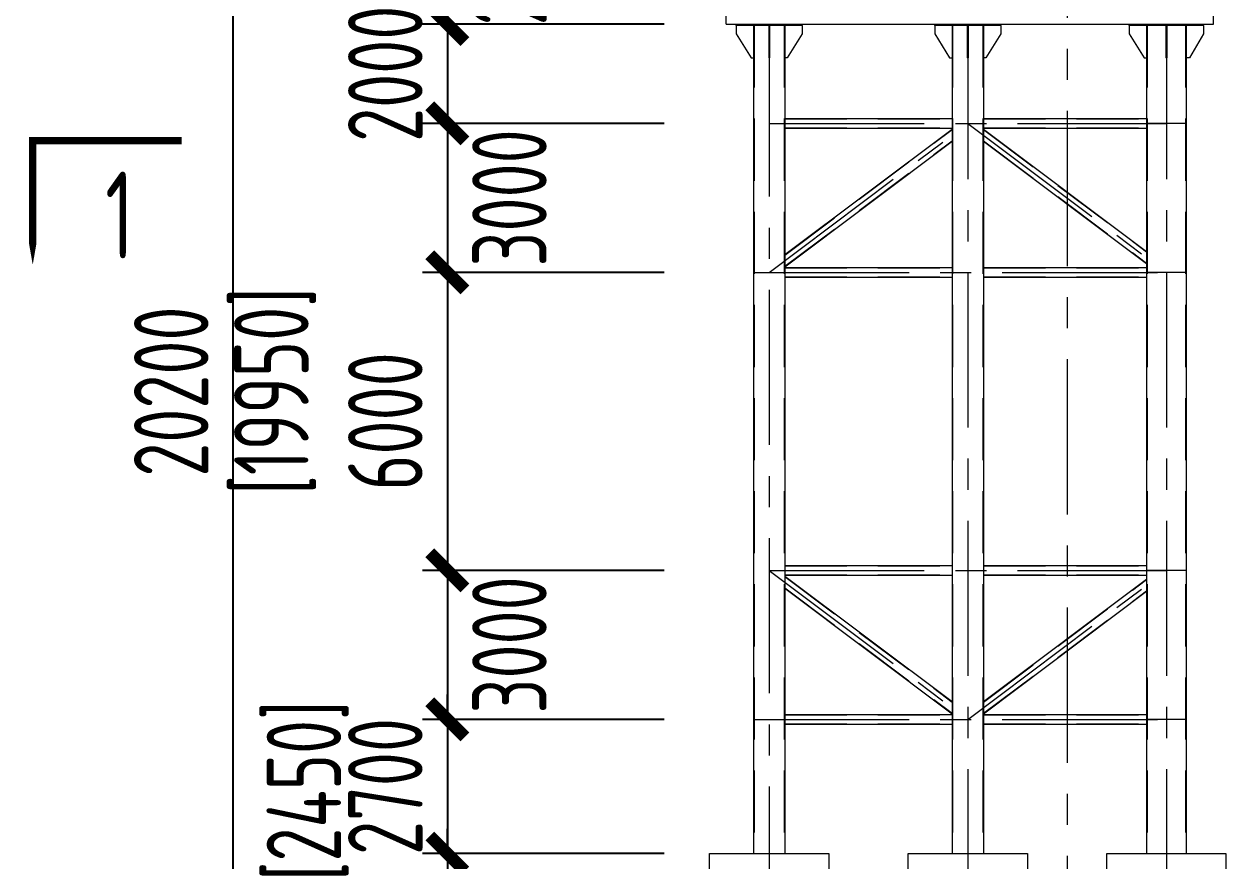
# Model space of a CAD drawing. Extents: x -2876908 to 633791, y -1383861 to 872234.
# Drawn here: x -1549773 to -1525566, y -528327 to -511477 of the extents above; entities that cross this region are included whole.
import ezdxf
from ezdxf.enums import TextEntityAlignment as Align

# ---------------------------------------------------------------- set-up
doc = ezdxf.new("R2010")
doc.units = 0
doc.header["$LTSCALE"] = 5
doc.header["$MEASUREMENT"] = 0
for name, pattern in [('CENTER', [2, 1.25, -0.25, 0.25, -0.25]), ('DASH', [0.35, 0.25, -0.1]), ('DASHED', [0.75, 0.5, -0.25])]:
    doc.linetypes.add(name, pattern=pattern)
doc.layers.get('0').update_dxf_attribs({"linetype": 'CONTINUOUS', "lineweight": 25})
doc.layers.get('DEFPOINTS').update_dxf_attribs({"color": 35, "linetype": 'CONTINUOUS', "lineweight": 13})
for name, color, linetype, lineweight in [('3中心线', 6, 'CENTER', 18), ('4虚线', 2, 'DASHED', 18), ('5标注', 3, 'CONTINUOUS', 15), ('6文本', 7, 'CONTINUOUS', 15), ('8轮廓线', 4, 'CONTINUOUS', 15), ('DIM', 3, 'CONTINUOUS', 0)]:
    doc.layers.add(name, color=color, linetype=linetype, lineweight=lineweight)
doc.styles.add('TSSD_Dimension', font='tssdeng.shx', dxfattribs={"width": 0.7, "bigfont": 'hztxt.shx'})
doc.styles.add('TSSD_NORM', font='tssdeng.shx', dxfattribs={"width": 0.7, "bigfont": 'hztxt.shx'})
doc.dimstyles.new('TSSD_100_100', dxfattribs={"dimtxt": 300, "dimasz": 100, "dimexe": 100, "dimexo": 250, "dimgap": 100, "dimtad": 1, "dimdec": 0, "dimzin": 0, "dimdsep": 46, "dimtxsty": 'TSSD_Dimension', "dimblk": 'ARCHTICK', "dimblk1": 'ARCHTICK', "dimblk2": 'ARCHTICK', "dimcen": 0, "dimdle": 100, "dimclrt": 7, "dimadec": 0, "dimazin": 0, "dimtfac": 1, "dimtdec": 0, "dimtix": 1, "dimtmove": 2, "dimatfit": 3, "dimfxl": 1, "dimtolj": 1, "dimtzin": 0, "dimarcsym": 0})

# ---------------------------------------------------------------- blocks, each defined once
blk = doc.blocks.new('_ArchTick')
at = {"color": 0, "linetype": 'ByBlock', "const_width": 0.5}
blk.add_lwpolyline([(-0.707, -0.707), (0.707, 0.707)], dxfattribs=at)
blk = doc.blocks.new('*D2395')
at = {"layer": 'DEFPOINTS', "color": 0, "transparency": 16777216}
for p in [(-1535631, -513477), (-1541247, -516477), (-1535631, -516477)]:
    blk.add_point(p, dxfattribs=at)
at = {"layer": 'DIM', "color": 0, "lineweight": -2, "transparency": 16777216}
for p, q in [((-1541247, -512977), (-1541247, -516977)), ((-1536881, -513477), (-1541747, -513477)), ((-1536881, -516477), (-1541747, -516477))]:
    blk.add_line(p, q, dxfattribs=at)
at = {"layer": 'DIM', "color": 0, "lineweight": -2, "transparency": 16777216, "xscale": 500, "yscale": 500, "zscale": 500}
for p, rotation in [((-1541247, -513477), 90), ((-1541247, -516477), 270)]:
    blk.add_blockref('_ArchTick', p, dxfattribs=dict(at, rotation=rotation))
at = {"layer": 'DIM', "color": 7, "transparency": 16777216, "insert": (-1539997, -514977), "char_height": 1500, "attachment_point": 5, "rotation": 90, "style": 'TSSD_Dimension'}
blk.add_mtext('\\A1;3000', dxfattribs=at)
blk = doc.blocks.new('*D2397')
at = {"layer": 'DEFPOINTS', "color": 0, "transparency": 16777216}
for p in [(-1545558, -508777), (-1535631, -508777), (-1535631, -528977)]:
    blk.add_point(p, dxfattribs=at)
at = {"layer": 'DIM', "color": 0, "lineweight": -2, "transparency": 16777216}
for p, q in [((-1545558, -529477), (-1545558, -508277)), ((-1536881, -508777), (-1546058, -508777)), ((-1536881, -528977), (-1546058, -528977))]:
    blk.add_line(p, q, dxfattribs=at)
at = {"layer": 'DIM', "color": 0, "lineweight": -2, "transparency": 16777216, "xscale": 500, "yscale": 500, "zscale": 500}
for p, rotation in [((-1545558, -508777), 90), ((-1545558, -528977), 270)]:
    blk.add_blockref('_ArchTick', p, dxfattribs=dict(at, rotation=rotation))
at = {"layer": 'DIM', "color": 7, "transparency": 16777216, "insert": (-1546808, -518877), "char_height": 1500, "attachment_point": 5, "rotation": 90, "style": 'TSSD_Dimension'}
blk.add_mtext('\\A1;20200', dxfattribs=at)
blk = doc.blocks.new('*D2398')
at = {"layer": 'DEFPOINTS', "color": 0, "transparency": 16777216}
for p in [(-1535631, -508777), (-1541247, -511477), (-1535631, -511477)]:
    blk.add_point(p, dxfattribs=at)
at = {"layer": 'DIM', "color": 0, "lineweight": -2, "transparency": 16777216}
for p, q in [((-1541247, -508277), (-1541247, -511977)), ((-1536881, -508777), (-1541747, -508777)), ((-1536881, -511477), (-1541747, -511477))]:
    blk.add_line(p, q, dxfattribs=at)
at = {"layer": 'DIM', "color": 0, "lineweight": -2, "transparency": 16777216, "xscale": 500, "yscale": 500, "zscale": 500}
for p, rotation in [((-1541247, -508777), 90), ((-1541247, -511477), 270)]:
    blk.add_blockref('_ArchTick', p, dxfattribs=dict(at, rotation=rotation))
at = {"layer": 'DIM', "color": 7, "transparency": 16777216, "insert": (-1539997, -510127), "char_height": 1500, "attachment_point": 5, "rotation": 90, "style": 'TSSD_Dimension'}
blk.add_mtext('\\A1;2700', dxfattribs=at)
blk = doc.blocks.new('*D2399')
at = {"layer": 'DEFPOINTS', "color": 0, "transparency": 16777216}
for p in [(-1535631, -511477), (-1541247, -513477), (-1535631, -513477)]:
    blk.add_point(p, dxfattribs=at)
at = {"layer": 'DIM', "color": 0, "lineweight": -2, "transparency": 16777216}
for p, q in [((-1541247, -511477), (-1541247, -510977)), ((-1536881, -511477), (-1541747, -511477)), ((-1541247, -511477), (-1541247, -513477)), ((-1536881, -513477), (-1541747, -513477)), ((-1541247, -513477), (-1541247, -513977))]:
    blk.add_line(p, q, dxfattribs=at)
at = {"layer": 'DIM', "color": 0, "lineweight": -2, "transparency": 16777216, "xscale": 500, "yscale": 500, "zscale": 500}
for p, rotation in [((-1541247, -511477), 270), ((-1541247, -513477), 90)]:
    blk.add_blockref('_ArchTick', p, dxfattribs=dict(at, rotation=rotation))
at = {"layer": 'DIM', "color": 7, "transparency": 16777216, "insert": (-1542497, -512477), "char_height": 1500, "attachment_point": 5, "rotation": 90, "style": 'TSSD_Dimension'}
blk.add_mtext('\\A1;2000', dxfattribs=at)
blk = doc.blocks.new('*D2400')
at = {"layer": 'DEFPOINTS', "color": 0, "transparency": 16777216}
for p in [(-1535631, -516477), (-1541247, -522477), (-1535631, -522477)]:
    blk.add_point(p, dxfattribs=at)
at = {"layer": 'DIM', "color": 0, "lineweight": -2, "transparency": 16777216}
for p, q in [((-1541247, -515977), (-1541247, -522977)), ((-1536881, -516477), (-1541747, -516477)), ((-1536881, -522477), (-1541747, -522477))]:
    blk.add_line(p, q, dxfattribs=at)
at = {"layer": 'DIM', "color": 0, "lineweight": -2, "transparency": 16777216, "xscale": 500, "yscale": 500, "zscale": 500}
for p, rotation in [((-1541247, -516477), 90), ((-1541247, -522477), 270)]:
    blk.add_blockref('_ArchTick', p, dxfattribs=dict(at, rotation=rotation))
at = {"layer": 'DIM', "color": 7, "transparency": 16777216, "insert": (-1542497, -519477), "char_height": 1500, "attachment_point": 5, "rotation": 90, "style": 'TSSD_Dimension'}
blk.add_mtext('\\A1;6000', dxfattribs=at)
blk = doc.blocks.new('*D2401')
at = {"layer": 'DEFPOINTS', "color": 0, "transparency": 16777216}
for p in [(-1535631, -522477), (-1541247, -525477), (-1535631, -525477)]:
    blk.add_point(p, dxfattribs=at)
at = {"layer": 'DIM', "color": 0, "lineweight": -2, "transparency": 16777216}
for p, q in [((-1541247, -521977), (-1541247, -525977)), ((-1536881, -522477), (-1541747, -522477)), ((-1536881, -525477), (-1541747, -525477))]:
    blk.add_line(p, q, dxfattribs=at)
at = {"layer": 'DIM', "color": 0, "lineweight": -2, "transparency": 16777216, "xscale": 500, "yscale": 500, "zscale": 500}
for p, rotation in [((-1541247, -522477), 90), ((-1541247, -525477), 270)]:
    blk.add_blockref('_ArchTick', p, dxfattribs=dict(at, rotation=rotation))
at = {"layer": 'DIM', "color": 7, "transparency": 16777216, "insert": (-1539997, -523977), "char_height": 1500, "attachment_point": 5, "rotation": 90, "style": 'TSSD_Dimension'}
blk.add_mtext('\\A1;3000', dxfattribs=at)
blk = doc.blocks.new('*D2402')
at = {"layer": 'DEFPOINTS', "color": 0, "transparency": 16777216}
for p in [(-1535631, -525477), (-1541247, -528177), (-1535631, -528177)]:
    blk.add_point(p, dxfattribs=at)
at = {"layer": 'DIM', "color": 0, "lineweight": -2, "transparency": 16777216}
for p, q in [((-1541247, -525477), (-1541247, -524977)), ((-1536881, -525477), (-1541747, -525477)), ((-1541247, -525477), (-1541247, -528177)), ((-1536881, -528177), (-1541747, -528177)), ((-1541247, -528177), (-1541247, -528677))]:
    blk.add_line(p, q, dxfattribs=at)
at = {"layer": 'DIM', "color": 0, "lineweight": -2, "transparency": 16777216, "xscale": 500, "yscale": 500, "zscale": 500}
for p, rotation in [((-1541247, -525477), 270), ((-1541247, -528177), 90)]:
    blk.add_blockref('_ArchTick', p, dxfattribs=dict(at, rotation=rotation))
at = {"layer": 'DIM', "color": 7, "transparency": 16777216, "insert": (-1542497, -526827), "char_height": 1500, "attachment_point": 5, "rotation": 90, "style": 'TSSD_Dimension'}
blk.add_mtext('\\A1;2700', dxfattribs=at)
blk = doc.blocks.new('*D2403')
at = {"layer": 'DEFPOINTS', "color": 0, "transparency": 16777216}
for p in [(-1535631, -528177), (-1541247, -528977), (-1535631, -528977)]:
    blk.add_point(p, dxfattribs=at)
at = {"layer": 'DIM', "color": 0, "lineweight": -2, "transparency": 16777216}
for p, q in [((-1541247, -528177), (-1541247, -527677)), ((-1536881, -528177), (-1541747, -528177)), ((-1541247, -528177), (-1541247, -528977)), ((-1536881, -528977), (-1541747, -528977)), ((-1541247, -528977), (-1541247, -529477))]:
    blk.add_line(p, q, dxfattribs=at)
at = {"layer": 'DIM', "color": 0, "lineweight": -2, "transparency": 16777216, "xscale": 500, "yscale": 500, "zscale": 500}
for p, rotation in [((-1541247, -528177), 270), ((-1541247, -528977), 90)]:
    blk.add_blockref('_ArchTick', p, dxfattribs=dict(at, rotation=rotation))
at = {"layer": 'DIM', "color": 7, "transparency": 16777216, "insert": (-1542497, -530267), "char_height": 1500, "attachment_point": 5, "rotation": 90, "style": 'TSSD_Dimension'}
blk.add_mtext('\\A1;800', dxfattribs=at)

msp = doc.modelspace()

# ---------------------------------------------------------------- linework, layer by layer
at = {"layer": '3中心线', "ltscale": 500}
for p, q in [((-1528765.756, -508226.869), (-1528765.756, -541976.869)), ((-1530765.756, -511476.869), (-1530765.756, -541976.869)), ((-1526765.756, -511476.869), (-1526765.756, -541976.869)), ((-1534765.756, -511826.869), (-1534765.756, -541976.869)), ((-1534765.756, -513476.869), (-1526765.756, -513476.869)), ((-1534765.756, -516476.869), (-1530765.756, -513476.869)), ((-1530765.756, -513476.869), (-1526765.756, -516476.869)), ((-1535070.756, -516476.869), (-1526765.756, -516476.869)), ((-1534765.756, -522476.869), (-1526765.756, -522476.869)), ((-1534765.756, -522476.869), (-1530765.756, -525476.869)), ((-1530765.756, -525476.869), (-1526765.756, -522476.869)), ((-1535070.756, -525476.869), (-1526765.756, -525476.869))]:
    msp.add_line(p, q, dxfattribs=at)
at = {"layer": '4虚线', "ltscale": 500}
for p, q in [((-1535070.756, -511506.869), (-1535070.756, -528176.869)), ((-1534460.756, -511506.869), (-1534460.756, -528176.869)), ((-1531070.756, -511506.869), (-1531070.756, -528176.869)), ((-1530460.756, -511506.869), (-1530460.756, -528176.869)), ((-1527153.756, -511506.869), (-1527153.756, -528176.869)), ((-1526377.756, -511506.869), (-1526377.756, -528176.869)), ((-1534450.756, -513385.869), (-1531080.756, -513385.869)), ((-1530450.756, -513385.869), (-1527165.756, -513385.869)), ((-1534450.756, -513567.869), (-1531080.756, -513567.869)), ((-1534450.756, -516126.869), (-1531080.756, -513599.369)), ((-1530450.756, -513567.869), (-1527165.756, -513567.869)), ((-1530450.756, -513599.369), (-1527165.756, -516063.119)), ((-1534450.756, -516354.369), (-1531080.756, -513826.869)), ((-1530450.756, -513826.869), (-1527165.756, -516290.619)), ((-1534450.756, -516385.869), (-1531080.756, -516385.869)), ((-1534450.756, -516567.869), (-1531080.756, -516567.869)), ((-1530450.756, -516385.869), (-1527165.756, -516385.869)), ((-1530450.756, -516567.869), (-1527165.756, -516567.869)), ((-1534450.756, -522385.869), (-1531080.756, -522385.869)), ((-1530450.756, -522385.869), (-1527165.756, -522385.869)), ((-1534450.756, -522567.869), (-1531080.756, -522567.869)), ((-1534450.756, -522599.369), (-1531080.756, -525126.869)), ((-1530450.756, -522567.869), (-1527165.756, -522567.869)), ((-1534450.756, -522826.869), (-1531080.756, -525354.369)), ((-1530450.756, -525126.869), (-1527165.756, -522663.119)), ((-1530450.756, -525354.369), (-1527165.756, -522890.619)), ((-1534450.756, -525385.869), (-1531080.756, -525385.869)), ((-1530450.756, -525385.869), (-1527165.756, -525385.869)), ((-1534450.756, -525567.869), (-1531080.756, -525567.869)), ((-1530450.756, -525567.869), (-1527165.756, -525567.869))]:
    msp.add_line(p, q, dxfattribs=at)
at = {"layer": '5标注', "flags": 128}
msp.add_lwpolyline([(-1546597.784, -513823.082, 150, 150, 0), (-1549597.784, -513823.082, 150, 150, 0), (-1549597.784, -515323.082, 350, 0, 0), (-1549597.784, -516323.082, 0, 0, 0)], format="xyseb", dxfattribs=at)
at = {"layer": '5标注', "linetype": 'DASH', "ltscale": 100, "const_width": 30, "flags": 128}
for points in [[(-1527165.756, -513476.869), (-1526365.756, -513476.869)], [(-1527165.756, -516476.869), (-1526365.756, -516476.869)], [(-1527165.756, -522476.869), (-1526365.756, -522476.869)], [(-1527165.756, -525476.869), (-1526365.756, -525476.869)]]:
    msp.add_lwpolyline(points, dxfattribs=at)
at = {"layer": '8轮廓线'}
for p, q in [((-1535630.756, -511476.869), (-1535630.756, -510276.869)), ((-1525815.756, -511476.869), (-1525815.756, -510276.869)), ((-1535630.756, -511476.869), (-1525815.756, -511476.869)), ((-1535430.756, -511506.869), (-1535430.756, -511476.869)), ((-1535430.756, -511476.869), (-1534100.756, -511476.869)), ((-1534100.756, -511506.869), (-1534100.756, -511476.869)), ((-1531430.756, -511506.869), (-1531430.756, -511476.869)), ((-1531430.756, -511476.869), (-1530100.756, -511476.869)), ((-1530100.756, -511506.869), (-1530100.756, -511476.869)), ((-1527515.756, -511506.869), (-1527515.756, -511476.869)), ((-1527515.756, -511476.869), (-1526015.756, -511476.869)), ((-1527165.756, -511476.869), (-1526365.756, -511476.869)), ((-1526015.756, -511506.869), (-1526015.756, -511476.869)), ((-1534100.756, -511506.869), (-1535430.756, -511506.869)), ((-1535430.756, -511506.869), (-1535430.756, -511676.869)), ((-1535430.756, -511676.869), (-1535130.756, -512156.869)), ((-1535080.756, -511506.869), (-1535080.756, -528176.869)), ((-1534775.756, -511506.869), (-1534775.756, -512156.869)), ((-1534755.756, -511506.869), (-1534755.756, -512156.869)), ((-1534450.756, -511506.869), (-1534450.756, -528176.869)), ((-1534100.756, -511676.869), (-1534400.756, -512156.869)), ((-1534100.756, -511506.869), (-1534100.756, -511676.869)), ((-1534100.756, -511506.869), (-1534100.756, -511676.869)), ((-1530100.756, -511506.869), (-1531430.756, -511506.869)), ((-1531430.756, -511506.869), (-1531430.756, -511676.869)), ((-1531430.756, -511676.869), (-1531130.756, -512156.869)), ((-1531080.756, -511506.869), (-1531080.756, -528176.869)), ((-1530775.756, -511506.869), (-1530775.756, -512156.869)), ((-1530755.756, -511506.869), (-1530755.756, -512156.869)), ((-1530450.756, -511506.869), (-1530450.756, -528176.869)), ((-1530100.756, -511676.869), (-1530400.756, -512156.869)), ((-1530100.756, -511506.869), (-1530100.756, -511676.869)), ((-1530100.756, -511506.869), (-1530100.756, -511676.869)), ((-1526015.756, -511506.869), (-1527515.756, -511506.869)), ((-1527515.756, -511506.869), (-1527515.756, -511676.869)), ((-1527515.756, -511676.869), (-1527215.756, -512156.869)), ((-1527165.756, -511506.869), (-1527165.756, -528176.869)), ((-1526775.756, -511506.869), (-1526775.756, -512156.869)), ((-1526755.756, -511506.869), (-1526755.756, -512156.869)), ((-1526365.756, -511506.869), (-1526365.756, -528176.869)), ((-1526015.756, -511676.869), (-1526300.052, -512156.869)), ((-1526015.756, -511506.869), (-1526015.756, -511676.869)), ((-1535130.756, -512156.869), (-1535080.756, -512156.869)), ((-1534755.756, -512156.869), (-1534775.756, -512156.869)), ((-1534400.756, -512156.869), (-1534450.756, -512156.869)), ((-1531130.756, -512156.869), (-1531080.756, -512156.869)), ((-1530755.756, -512156.869), (-1530775.756, -512156.869)), ((-1530400.756, -512156.869), (-1530450.756, -512156.869)), ((-1527215.756, -512156.869), (-1527165.756, -512156.869)), ((-1526755.756, -512156.869), (-1526775.756, -512156.869)), ((-1526300.052, -512156.869), (-1526365.756, -512156.869)), ((-1534450.756, -513379.869), (-1531080.756, -513379.869)), ((-1530450.756, -513379.869), (-1527165.756, -513379.869)), ((-1534450.756, -513573.869), (-1531080.756, -513573.869)), ((-1534450.756, -516119.369), (-1531080.756, -513591.869)), ((-1530450.756, -513573.869), (-1527165.756, -513573.869)), ((-1530450.756, -513591.869), (-1527165.756, -516055.619)), ((-1534450.756, -516361.869), (-1531080.756, -513834.369)), ((-1530450.756, -513834.369), (-1527165.756, -516298.119)), ((-1534450.756, -516379.869), (-1531080.756, -516379.869)), ((-1534450.756, -516573.869), (-1531080.756, -516573.869)), ((-1530450.756, -516379.869), (-1527165.756, -516379.869)), ((-1530450.756, -516573.869), (-1527165.756, -516573.869)), ((-1534450.756, -522379.869), (-1531080.756, -522379.869)), ((-1530450.756, -522379.869), (-1527165.756, -522379.869)), ((-1534450.756, -522573.869), (-1531080.756, -522573.869)), ((-1534450.756, -522591.869), (-1531080.756, -525119.369)), ((-1530450.756, -522573.869), (-1527165.756, -522573.869)), ((-1534450.756, -522834.369), (-1531080.756, -525361.869)), ((-1530450.756, -525119.369), (-1527165.756, -522655.619)), ((-1530450.756, -525361.869), (-1527165.756, -522898.119)), ((-1534450.756, -525379.869), (-1531080.756, -525379.869)), ((-1530450.756, -525379.869), (-1527165.756, -525379.869)), ((-1534450.756, -525573.869), (-1531080.756, -525573.869)), ((-1530450.756, -525573.869), (-1527165.756, -525573.869))]:
    msp.add_line(p, q, dxfattribs=at)
for points in [[(-1535965.756, -528976.869), (-1535965.756, -528176.869), (-1533565.756, -528176.869), (-1533565.756, -528976.869)], [(-1531965.756, -528976.869), (-1531965.756, -528176.869), (-1529565.756, -528176.869), (-1529565.756, -528976.869)], [(-1527965.756, -528976.869), (-1527965.756, -528176.869), (-1525565.756, -528176.869), (-1525565.756, -528976.869)]]:
    msp.add_lwpolyline(points, close=True, dxfattribs=at)

# ---------------------------------------------------------------- texts
at = {"layer": '6文本', "style": 'TSSD_NORM', "width": 0.7}
msp.add_text('1', height=1750, dxfattribs=at).set_placement((-1547847.784, -515323.082), align=Align.MIDDLE_CENTER)
at = {"layer": 'DIM', "color": 7, "char_height": 1500, "attachment_point": 5, "rotation": 90, "style": 'TSSD_Dimension'}
for s, insert in [('\\A1;[19950]', (-1544715.758, -518864.555)), ('\\A1;[2450]', (-1544060.2, -526913.453))]:
    msp.add_mtext(s, dxfattribs=dict(at, insert=insert))

# ---------------------------------------------------------------- dimensions: what is measured, and where the dimension line sits
at = {"layer": 'DIM'}
for base, p1, p2, picture, middle in [((-1541246.614, -511476.869), (-1535630.756, -508776.869), (-1535630.756, -511476.869), '*D2398', (-1539996.614, -510126.869)), ((-1541246.614, -516476.869), (-1535630.756, -513476.869), (-1535630.756, -516476.869), '*D2395', (-1539996.614, -514976.869)), ((-1541246.614, -525476.869), (-1535630.756, -522476.869), (-1535630.756, -525476.869), '*D2401', (-1539996.614, -523976.869)), ((-1541246.614, -528976.869), (-1535630.756, -528176.869), (-1535630.756, -528976.869), '*D2403', (-1542496.614, -530267.254))]:
    dim = msp.add_linear_dim(base=base, p1=p1, p2=p2, angle=90, dimstyle='TSSD_100_100', override={"dimtxt": 1500, "dimasz": 500, "dimexe": 500, "dimexo": 1250, "dimgap": 500, "dimdle": 500}, dxfattribs=at)
    dim.commit()
    dim.dimension.update_dxf_attribs({"geometry": picture, "text_midpoint": middle, "dimtype": 160})
for base, p1, p2, picture, middle in [((-1545557.545, -508776.869), (-1535630.756, -528976.869), (-1535630.756, -508776.869), '*D2397', (-1546807.545, -518876.869)), ((-1541246.614, -513476.869), (-1535630.756, -511476.869), (-1535630.756, -513476.869), '*D2399', (-1542496.614, -512476.869)), ((-1541246.614, -522476.869), (-1535630.756, -516476.869), (-1535630.756, -522476.869), '*D2400', (-1542496.614, -519476.869)), ((-1541246.614, -528176.869), (-1535630.756, -525476.869), (-1535630.756, -528176.869), '*D2402', (-1542496.614, -526826.869))]:
    dim = msp.add_linear_dim(base=base, p1=p1, p2=p2, angle=90, dimstyle='TSSD_100_100', override={"dimtxt": 1500, "dimasz": 500, "dimexe": 500, "dimexo": 1250, "dimgap": 500, "dimdle": 500}, dxfattribs=at)
    dim.commit()
    dim.dimension.update_dxf_attribs({"geometry": picture, "text_midpoint": middle})

doc.saveas('drawing.dxf')
